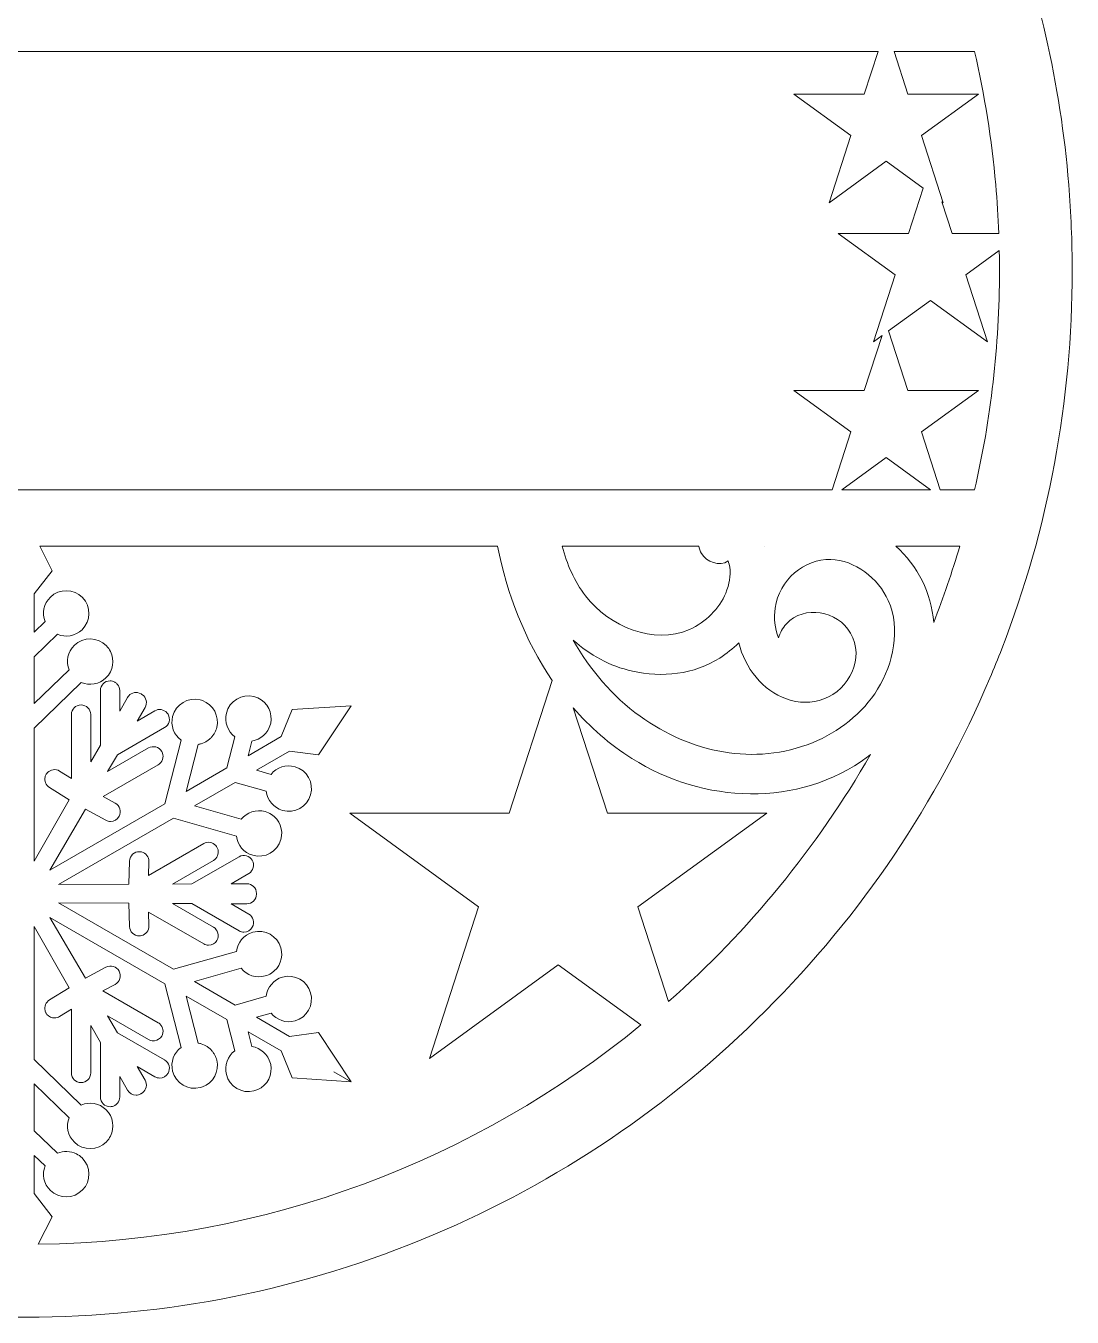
# Model space of a CAD drawing. Extents: x 246 to 394, y -640 to -438.
# Drawn here: x 320 to 394.4, y -640 to -548.1 of the extents above; entities that cross this region are included whole.
import ezdxf

# ---------------------------------------------------------------- set-up
doc = ezdxf.new("R2010")
doc.units = 0
doc.header["$MEASUREMENT"] = 0
doc.layers.add('Layer 1', color=7, linetype='Continuous', lineweight=0)

msp = doc.modelspace()

# ---------------------------------------------------------------- linework, layer by layer
at = {"layer": 'Layer 1'}
for points, knots in [([(394.198, -559.449), (393.622, -552.3), (392.027, -545.335), (389.434, -538.656), (389.165, -537.96), (388.884, -537.267), (388.592, -536.578), (387.313, -533.554), (385.846, -530.634), (384.195, -527.828), (383.716, -527.014), (383.222, -526.209), (382.713, -525.414), (381.444, -523.435), (380.081, -521.517), (378.626, -519.662), (382.792, -522.693), (389.454, -523.118), (392.538, -518.351), (393.004, -517.635), (392.378, -516.842), (391.641, -516.78), (386.961, -516.404), (384.298, -511.363), (383.151, -507.365), (381.705, -502.358), (381.176, -496.789), (377.512, -492.777), (375.919, -491.032), (373.965, -489.822), (371.838, -488.987), (374.557, -488.632), (377.213, -487.965), (379.702, -486.727), (384.34, -484.426), (388.213, -480.031), (388.415, -474.67), (388.644, -468.739), (384.646, -463.649), (380.036, -460.395), (375.05, -456.869), (369.154, -455.006), (363.96, -451.856), (361.463, -450.34), (359.356, -448.497), (357.409, -446.335), (355.699, -444.422), (353.974, -442.392), (351.687, -441.147), (346.576, -438.366), (340.666, -440.994), (337.314, -445.25), (335.457, -447.614), (334.22, -450.354), (333.135, -453.135), (331.911, -456.285), (330.764, -459.47), (329.589, -462.641), (329.38, -463.204), (329.171, -463.76), (328.963, -464.323), (328.511, -462.655), (327.19, -461.285), (325.451, -460.506), (324.026, -459.866), (322.42, -459.456), (320.883, -459.226), (320.59, -459.182), (320.294, -459.161), (320, -459.155), (319.706, -459.161), (319.41, -459.182), (319.117, -459.226), (317.58, -459.456), (315.974, -459.866), (314.549, -460.506), (312.81, -461.285), (311.489, -462.655), (311.037, -464.323), (310.829, -463.76), (310.62, -463.204), (310.411, -462.641), (309.236, -459.47), (308.089, -456.285), (306.865, -453.135), (305.78, -450.354), (304.543, -447.614), (302.686, -445.25), (299.334, -440.994), (293.424, -438.366), (288.313, -441.147), (286.026, -442.392), (284.301, -444.422), (282.591, -446.335), (280.644, -448.497), (278.537, -450.34), (276.04, -451.856), (270.846, -455.006), (264.95, -456.869), (259.964, -460.395), (255.354, -463.649), (251.356, -468.739), (251.585, -474.67), (251.787, -480.031), (255.66, -484.426), (260.298, -486.727), (262.787, -487.965), (265.443, -488.632), (268.162, -488.987), (266.035, -489.822), (264.081, -491.032), (262.488, -492.777), (258.824, -496.789), (258.295, -502.358), (256.849, -507.365), (255.702, -511.363), (253.039, -516.404), (248.359, -516.78), (247.622, -516.842), (246.996, -517.635), (247.462, -518.351), (250.546, -523.118), (257.208, -522.693), (261.374, -519.662), (259.919, -521.517), (258.556, -523.435), (257.287, -525.414), (256.778, -526.209), (256.284, -527.014), (255.805, -527.828), (254.154, -530.634), (252.687, -533.554), (251.408, -536.578), (251.116, -537.267), (250.835, -537.96), (250.566, -538.656), (247.973, -545.335), (246.378, -552.3), (245.802, -559.449), (245.639, -561.47), (245.556, -563.507), (245.556, -565.556), (245.556, -574.849), (247.24, -583.889), (250.566, -592.457), (250.835, -593.152), (251.116, -593.844), (251.408, -594.534), (255.156, -603.398), (260.524, -611.359), (267.36, -618.196), (274.196, -625.031), (282.157, -630.399), (291.022, -634.149), (300.202, -638.03), (309.951, -640), (320, -640), (330.049, -640), (339.798, -638.03), (348.978, -634.149), (357.843, -630.399), (365.804, -625.031), (372.64, -618.196), (379.476, -611.359), (384.844, -603.398), (388.592, -594.534), (388.884, -593.844), (389.165, -593.152), (389.434, -592.457), (392.76, -583.889), (394.444, -574.849), (394.444, -565.556), (394.444, -563.507), (394.361, -561.47), (394.198, -559.449)], [0, 0, 0, 0, 1, 1, 1, 2, 2, 2, 3, 3, 3, 4, 4, 4, 5, 5, 5, 6, 6, 6, 7, 7, 7, 8, 8, 8, 9, 9, 9, 10, 10, 10, 11, 11, 11, 12, 12, 12, 13, 13, 13, 14, 14, 14, 15, 15, 15, 16, 16, 16, 17, 17, 17, 18, 18, 18, 19, 19, 19, 20, 20, 20, 21, 21, 21, 22, 22, 22, 23, 23, 23, 24, 24, 24, 25, 25, 25, 26, 26, 26, 27, 27, 27, 28, 28, 28, 29, 29, 29, 30, 30, 30, 31, 31, 31, 32, 32, 32, 33, 33, 33, 34, 34, 34, 35, 35, 35, 36, 36, 36, 37, 37, 37, 38, 38, 38, 39, 39, 39, 40, 40, 40, 41, 41, 41, 42, 42, 42, 43, 43, 43, 44, 44, 44, 45, 45, 45, 46, 46, 46, 47, 47, 47, 48, 48, 48, 49, 49, 49, 50, 50, 50, 51, 51, 51, 52, 52, 52, 53, 53, 53, 54, 54, 54, 55, 55, 55, 56, 56, 56, 57, 57, 57, 58, 58, 58, 58]), ([(381.852, -565.857), (381.852, -565.857), (380.301, -570.629), (380.301, -570.629), (380.301, -570.629), (380.927, -570.174), (380.927, -570.174), (380.927, -570.174), (379.656, -574.085), (379.656, -574.085), (379.656, -574.085), (374.638, -574.085), (374.638, -574.085), (374.638, -574.085), (378.698, -577.034), (378.698, -577.034), (378.698, -577.034), (377.36, -581.151), (377.36, -581.151), (377.36, -581.151), (374.692, -581.151), (374.692, -581.151), (374.692, -581.151), (320, -581.151), (320, -581.151), (320, -581.151), (265.308, -581.151), (265.308, -581.151), (265.308, -581.151), (262.64, -581.151), (262.64, -581.151), (262.64, -581.151), (261.302, -577.034), (261.302, -577.034), (261.302, -577.034), (265.362, -574.085), (265.362, -574.085), (265.362, -574.085), (260.344, -574.085), (260.344, -574.085), (260.344, -574.085), (259.073, -570.174), (259.073, -570.174), (259.073, -570.174), (259.699, -570.629), (259.699, -570.629), (259.699, -570.629), (258.148, -565.857), (258.148, -565.857), (258.148, -565.857), (262.208, -562.907), (262.208, -562.907), (262.208, -562.907), (257.19, -562.907), (257.19, -562.907), (257.19, -562.907), (256.147, -559.697), (256.147, -559.697), (256.147, -559.697), (258.793, -557.774), (258.793, -557.774), (258.793, -557.774), (262.853, -560.724), (262.853, -560.724), (262.853, -560.724), (261.302, -555.951), (261.302, -555.951), (261.302, -555.951), (265.362, -553.002), (265.362, -553.002), (265.362, -553.002), (260.344, -553.002), (260.344, -553.002), (260.344, -553.002), (259.356, -549.962), (259.356, -549.962), (259.356, -549.962), (265.308, -549.962), (265.308, -549.962), (265.308, -549.962), (320, -549.962), (320, -549.962), (320, -549.962), (374.692, -549.962), (374.692, -549.962), (374.692, -549.962), (380.644, -549.962), (380.644, -549.962), (380.644, -549.962), (379.656, -553.002), (379.656, -553.002), (379.656, -553.002), (374.638, -553.002), (374.638, -553.002), (374.638, -553.002), (378.698, -555.951), (378.698, -555.951), (378.698, -555.951), (377.147, -560.724), (377.147, -560.724), (377.147, -560.724), (381.207, -557.774), (381.207, -557.774), (381.207, -557.774), (383.853, -559.697), (383.853, -559.697), (383.853, -559.697), (382.81, -562.907), (382.81, -562.907), (382.81, -562.907), (377.792, -562.907), (377.792, -562.907), (377.792, -562.907), (381.852, -565.857), (381.852, -565.857)], [0, 0, 0, 0, 1, 1, 1, 2, 2, 2, 3, 3, 3, 4, 4, 4, 5, 5, 5, 6, 6, 6, 7, 7, 7, 8, 8, 8, 9, 9, 9, 10, 10, 10, 11, 11, 11, 12, 12, 12, 13, 13, 13, 14, 14, 14, 15, 15, 15, 16, 16, 16, 17, 17, 17, 18, 18, 18, 19, 19, 19, 20, 20, 20, 21, 21, 21, 22, 22, 22, 23, 23, 23, 24, 24, 24, 25, 25, 25, 26, 26, 26, 27, 27, 27, 28, 28, 28, 29, 29, 29, 30, 30, 30, 31, 31, 31, 32, 32, 32, 33, 33, 33, 34, 34, 34, 35, 35, 35, 36, 36, 36, 37, 37, 37, 38, 38, 38, 38]), ([(383.716, -555.951), (383.716, -555.951), (387.775, -553.002), (387.775, -553.002), (387.775, -553.002), (382.757, -553.002), (382.757, -553.002), (382.757, -553.002), (381.769, -549.962), (381.769, -549.962), (381.769, -549.962), (387.498, -549.962), (387.498, -549.962), (388.211, -553.051), (388.72, -556.218), (389.003, -559.449), (389.103, -560.594), (389.175, -561.747), (389.219, -562.907), (389.219, -562.907), (385.911, -562.907), (385.911, -562.907), (385.911, -562.907), (385.182, -560.662), (385.182, -560.662), (385.182, -560.662), (385.266, -560.724), (385.266, -560.724), (385.266, -560.724), (383.716, -555.951), (383.716, -555.951)], [0, 0, 0, 0, 1, 1, 1, 2, 2, 2, 3, 3, 3, 4, 4, 4, 5, 5, 5, 6, 6, 6, 7, 7, 7, 8, 8, 8, 9, 9, 9, 10, 10, 10, 10]), ([(387.5, -581.151), (387.5, -581.151), (385.053, -581.151), (385.053, -581.151), (385.053, -581.151), (383.716, -577.034), (383.716, -577.034), (383.716, -577.034), (387.775, -574.085), (387.775, -574.085), (387.775, -574.085), (382.757, -574.085), (382.757, -574.085), (382.757, -574.085), (381.38, -569.845), (381.38, -569.845), (381.38, -569.845), (384.361, -567.679), (384.361, -567.679), (384.361, -567.679), (388.42, -570.629), (388.42, -570.629), (388.42, -570.629), (386.87, -565.857), (386.87, -565.857), (386.87, -565.857), (389.255, -564.124), (389.255, -564.124), (389.264, -564.6), (389.27, -565.078), (389.27, -565.556), (389.27, -570.917), (388.658, -576.137), (387.5, -581.151)], [0, 0, 0, 0, 1, 1, 1, 2, 2, 2, 3, 3, 3, 4, 4, 4, 5, 5, 5, 6, 6, 6, 7, 7, 7, 8, 8, 8, 9, 9, 9, 10, 10, 10, 11, 11, 11, 11]), ([(378.049, -581.151), (378.049, -581.151), (381.207, -578.857), (381.207, -578.857), (381.207, -578.857), (384.364, -581.151), (384.364, -581.151), (384.364, -581.151), (378.049, -581.151), (378.049, -581.151)], [0, 0, 0, 0, 1, 1, 1, 2, 2, 2, 3, 3, 3, 3]), ([(320.889, -634.818), (320.889, -634.818), (321.863, -632.852), (321.863, -632.852), (321.863, -632.852), (320.597, -631.207), (320.597, -631.207), (320.597, -631.207), (320.597, -628.492), (320.597, -628.492), (320.597, -628.492), (321.368, -629.239), (321.368, -629.239), (321.139, -629.827), (321.267, -630.52), (321.748, -630.986), (322.388, -631.608), (323.411, -631.592), (324.032, -630.952), (324.654, -630.312), (324.639, -629.289), (323.999, -628.668), (323.878, -628.551), (323.745, -628.457), (323.603, -628.385), (323.177, -628.169), (322.677, -628.155), (322.242, -628.34), (322.242, -628.34), (320.597, -626.744), (320.597, -626.744), (320.597, -626.744), (320.597, -623.408), (320.597, -623.408), (320.597, -623.408), (323.072, -625.809), (323.072, -625.809), (322.843, -626.396), (322.971, -627.089), (323.452, -627.556), (324.093, -628.177), (325.115, -628.162), (325.737, -627.521), (325.853, -627.401), (325.948, -627.268), (326.019, -627.126), (326.331, -626.512), (326.223, -625.742), (325.702, -625.237), (325.222, -624.77), (324.525, -624.663), (323.945, -624.909), (323.945, -624.909), (320.597, -621.66), (320.597, -621.66), (320.597, -621.66), (320.597, -612.213), (320.597, -612.213), (320.597, -612.213), (323.082, -616.567), (323.082, -616.567), (323.082, -616.567), (321.677, -617.436), (321.677, -617.436), (321.414, -617.599), (321.298, -617.911), (321.372, -618.195), (321.389, -618.261), (321.416, -618.325), (321.453, -618.386), (321.47, -618.412), (321.487, -618.437), (321.506, -618.461), (321.64, -618.624), (321.838, -618.713), (322.04, -618.713), (322.164, -618.713), (322.29, -618.679), (322.403, -618.61), (322.403, -618.61), (323.239, -618.092), (323.239, -618.092), (323.239, -618.092), (323.239, -622.627), (323.239, -622.627), (323.239, -623.007), (323.548, -623.317), (323.928, -623.317), (324.31, -623.317), (324.618, -623.007), (324.618, -622.627), (324.618, -622.627), (324.618, -619.26), (324.618, -619.26), (324.618, -619.26), (325.304, -620.462), (325.304, -620.462), (325.304, -620.462), (325.304, -624.338), (325.304, -624.338), (325.304, -624.719), (325.613, -625.028), (325.994, -625.028), (326.113, -625.028), (326.225, -624.998), (326.323, -624.945), (326.382, -624.913), (326.435, -624.873), (326.482, -624.826), (326.497, -624.81), (326.512, -624.794), (326.526, -624.777), (326.625, -624.658), (326.684, -624.505), (326.684, -624.338), (326.684, -624.338), (326.684, -622.88), (326.684, -622.88), (326.684, -622.88), (327.239, -623.853), (327.239, -623.853), (327.367, -624.077), (327.599, -624.202), (327.839, -624.202), (327.955, -624.202), (328.072, -624.173), (328.18, -624.111), (328.189, -624.106), (328.197, -624.1), (328.206, -624.095), (328.206, -624.095), (328.206, -624.094), (328.206, -624.094), (328.215, -624.09), (328.224, -624.086), (328.233, -624.081), (328.253, -624.069), (328.273, -624.056), (328.292, -624.042), (328.574, -623.836), (328.66, -623.446), (328.48, -623.137), (328.48, -623.137), (327.915, -622.17), (327.915, -622.17), (327.915, -622.17), (329.177, -622.898), (329.177, -622.898), (329.286, -622.961), (329.405, -622.991), (329.521, -622.991), (329.76, -622.991), (329.992, -622.868), (330.12, -622.646), (330.31, -622.316), (330.197, -621.894), (329.867, -621.704), (329.867, -621.704), (326.511, -619.766), (326.511, -619.766), (326.511, -619.766), (325.812, -618.57), (325.812, -618.57), (325.812, -618.57), (328.728, -620.254), (328.728, -620.254), (328.837, -620.317), (328.955, -620.347), (329.072, -620.347), (329.102, -620.347), (329.132, -620.345), (329.161, -620.341), (329.367, -620.314), (329.559, -620.195), (329.67, -620.001), (329.837, -619.713), (329.771, -619.353), (329.531, -619.141), (329.497, -619.11), (329.459, -619.083), (329.418, -619.059), (329.418, -619.059), (325.49, -616.792), (325.49, -616.792), (325.49, -616.792), (326.356, -616.326), (326.356, -616.326), (326.693, -616.146), (326.818, -615.728), (326.638, -615.393), (326.457, -615.057), (326.04, -614.931), (325.704, -615.111), (325.704, -615.111), (324.248, -615.893), (324.248, -615.893), (324.248, -615.893), (321.719, -611.565), (321.719, -611.565), (321.719, -611.565), (329.901, -616.288), (329.901, -616.288), (329.901, -616.288), (331.041, -620.813), (331.041, -620.813), (330.537, -621.192), (330.283, -621.849), (330.446, -622.498), (330.665, -623.364), (331.542, -623.888), (332.408, -623.67), (332.462, -623.657), (332.515, -623.64), (332.566, -623.622), (333.336, -623.342), (333.784, -622.52), (333.58, -621.709), (333.549, -621.587), (333.505, -621.472), (333.45, -621.365), (333.414, -621.293), (333.372, -621.225), (333.326, -621.161), (333.28, -621.097), (333.229, -621.037), (333.175, -620.981), (333.121, -620.924), (333.063, -620.872), (333.001, -620.825), (332.97, -620.801), (332.939, -620.779), (332.906, -620.757), (332.777, -620.671), (332.635, -620.604), (332.486, -620.558), (332.412, -620.535), (332.335, -620.518), (332.257, -620.506), (332.257, -620.506), (331.415, -617.162), (331.415, -617.162), (331.415, -617.162), (334.304, -618.83), (334.304, -618.83), (334.304, -618.83), (334.864, -621.052), (334.864, -621.052), (334.361, -621.431), (334.105, -622.088), (334.269, -622.738), (334.487, -623.603), (335.365, -624.127), (336.231, -623.909), (336.988, -623.719), (337.484, -623.022), (337.45, -622.272), (337.446, -622.165), (337.43, -622.056), (337.403, -621.948), (337.239, -621.299), (336.703, -620.841), (336.08, -620.746), (336.08, -620.746), (335.818, -619.705), (335.818, -619.705), (335.818, -619.705), (338.169, -621.062), (338.169, -621.062), (338.169, -621.062), (338.961, -622.98), (338.961, -622.98), (338.961, -622.98), (343.15, -623.248), (343.15, -623.248), (343.15, -623.248), (341.924, -622.54), (341.924, -622.54), (341.924, -622.54), (343.15, -623.248), (343.15, -623.248), (343.15, -623.248), (340.824, -619.753), (340.824, -619.753), (340.824, -619.753), (338.766, -620.027), (338.766, -620.027), (338.766, -620.027), (336.416, -618.669), (336.416, -618.669), (336.416, -618.669), (337.448, -618.376), (337.448, -618.376), (337.842, -618.868), (338.506, -619.103), (339.151, -618.92), (340.009, -618.676), (340.507, -617.783), (340.263, -616.925), (340.019, -616.066), (339.126, -615.568), (338.268, -615.812), (337.623, -615.995), (337.182, -616.544), (337.105, -617.17), (337.105, -617.17), (334.902, -617.796), (334.902, -617.796), (334.902, -617.796), (332.012, -616.127), (332.012, -616.127), (332.012, -616.127), (335.329, -615.185), (335.329, -615.185), (335.723, -615.677), (336.387, -615.912), (337.032, -615.729), (337.193, -615.683), (337.341, -615.615), (337.474, -615.528), (338.051, -615.151), (338.343, -614.431), (338.144, -613.733), (337.901, -612.875), (337.008, -612.377), (336.149, -612.62), (335.504, -612.804), (335.063, -613.353), (334.986, -613.979), (334.986, -613.979), (330.498, -615.254), (330.498, -615.254), (330.498, -615.254), (322.317, -610.53), (322.317, -610.53), (322.317, -610.53), (327.33, -610.555), (327.33, -610.555), (327.33, -610.555), (327.38, -612.207), (327.38, -612.207), (327.392, -612.581), (327.698, -612.876), (328.07, -612.876), (328.07, -612.876), (328.07, -612.876), (328.07, -612.876), (328.07, -612.876), (328.092, -612.876), (328.092, -612.876), (328.139, -612.874), (328.185, -612.868), (328.23, -612.857), (328.542, -612.783), (328.77, -612.498), (328.759, -612.165), (328.759, -612.165), (328.729, -611.182), (328.729, -611.182), (328.729, -611.182), (332.656, -613.449), (332.656, -613.449), (332.765, -613.512), (332.884, -613.542), (333, -613.542), (333.239, -613.542), (333.471, -613.418), (333.599, -613.197), (333.789, -612.867), (333.676, -612.445), (333.346, -612.255), (333.346, -612.255), (330.431, -610.571), (330.431, -610.571), (330.431, -610.571), (331.815, -610.579), (331.815, -610.579), (331.815, -610.579), (335.171, -612.516), (335.171, -612.516), (335.28, -612.579), (335.399, -612.609), (335.516, -612.609), (335.754, -612.609), (335.986, -612.485), (336.114, -612.264), (336.305, -611.934), (336.191, -611.512), (335.861, -611.322), (335.861, -611.322), (334.599, -610.592), (334.599, -610.592), (334.599, -610.592), (335.719, -610.598), (335.719, -610.598), (335.721, -610.598), (335.722, -610.599), (335.723, -610.599), (336.103, -610.599), (336.411, -610.292), (336.413, -609.912), (336.413, -609.902), (336.412, -609.892), (336.412, -609.882), (336.412, -609.872), (336.413, -609.862), (336.413, -609.852), (336.411, -609.472), (336.103, -609.166), (335.723, -609.166), (335.723, -609.166), (335.719, -609.166), (335.719, -609.166), (335.719, -609.166), (334.599, -609.171), (334.599, -609.171), (334.599, -609.171), (335.861, -608.442), (335.861, -608.442), (336.191, -608.252), (336.305, -607.83), (336.114, -607.5), (335.923, -607.17), (335.501, -607.057), (335.171, -607.248), (335.171, -607.248), (331.815, -609.186), (331.815, -609.186), (331.815, -609.186), (330.431, -609.193), (330.431, -609.193), (330.431, -609.193), (333.346, -607.509), (333.346, -607.509), (333.614, -607.355), (333.739, -607.047), (333.674, -606.76), (333.659, -606.694), (333.634, -606.629), (333.599, -606.567), (333.575, -606.526), (333.547, -606.488), (333.517, -606.454), (333.304, -606.214), (332.945, -606.148), (332.656, -606.314), (332.656, -606.314), (328.729, -608.582), (328.729, -608.582), (328.729, -608.582), (328.759, -607.599), (328.759, -607.599), (328.77, -607.266), (328.542, -606.981), (328.23, -606.907), (328.185, -606.896), (328.139, -606.89), (328.092, -606.889), (327.71, -606.876), (327.392, -607.176), (327.38, -607.557), (327.38, -607.557), (327.33, -609.208), (327.33, -609.208), (327.33, -609.208), (322.317, -609.234), (322.317, -609.234), (322.317, -609.234), (330.498, -604.511), (330.498, -604.511), (330.498, -604.511), (334.986, -605.785), (334.986, -605.785), (335.064, -606.411), (335.504, -606.96), (336.149, -607.143), (337.008, -607.387), (337.901, -606.889), (338.144, -606.03), (338.343, -605.333), (338.051, -604.613), (337.474, -604.236), (337.341, -604.149), (337.193, -604.081), (337.032, -604.035), (336.387, -603.852), (335.723, -604.087), (335.329, -604.579), (335.329, -604.579), (332.012, -603.637), (332.012, -603.637), (332.012, -603.637), (334.902, -601.968), (334.902, -601.968), (334.902, -601.968), (337.105, -602.595), (337.105, -602.595), (337.182, -603.22), (337.623, -603.769), (338.268, -603.952), (339.126, -604.196), (340.019, -603.698), (340.263, -602.84), (340.507, -601.981), (340.009, -601.088), (339.151, -600.844), (338.506, -600.661), (337.842, -600.896), (337.448, -601.388), (337.448, -601.388), (336.416, -601.095), (336.416, -601.095), (336.416, -601.095), (338.766, -599.737), (338.766, -599.737), (338.766, -599.737), (340.824, -600.01), (340.824, -600.01), (340.824, -600.01), (343.15, -596.516), (343.15, -596.516), (343.15, -596.516), (338.961, -596.784), (338.961, -596.784), (338.961, -596.784), (338.169, -598.702), (338.169, -598.702), (338.169, -598.702), (335.818, -600.059), (335.818, -600.059), (335.818, -600.059), (336.08, -599.019), (336.08, -599.019), (336.703, -598.923), (337.239, -598.466), (337.403, -597.816), (337.43, -597.708), (337.446, -597.6), (337.45, -597.492), (337.484, -596.741), (336.988, -596.045), (336.231, -595.855), (335.365, -595.636), (334.487, -596.161), (334.269, -597.027), (334.105, -597.676), (334.361, -598.333), (334.864, -598.712), (334.864, -598.712), (334.304, -600.933), (334.304, -600.933), (334.304, -600.933), (331.415, -602.601), (331.415, -602.601), (331.415, -602.601), (332.257, -599.258), (332.257, -599.258), (332.335, -599.246), (332.412, -599.228), (332.486, -599.205), (332.635, -599.16), (332.777, -599.092), (332.906, -599.007), (332.939, -598.985), (332.97, -598.963), (333.001, -598.939), (333.063, -598.891), (333.121, -598.839), (333.175, -598.783), (333.229, -598.727), (333.28, -598.667), (333.326, -598.603), (333.372, -598.539), (333.414, -598.471), (333.45, -598.399), (333.505, -598.292), (333.549, -598.177), (333.58, -598.055), (333.784, -597.244), (333.336, -596.422), (332.566, -596.142), (332.515, -596.123), (332.462, -596.107), (332.408, -596.094), (331.542, -595.876), (330.665, -596.401), (330.446, -597.266), (330.283, -597.915), (330.537, -598.572), (331.041, -598.952), (331.041, -598.952), (329.901, -603.476), (329.901, -603.476), (329.901, -603.476), (321.719, -608.199), (321.719, -608.199), (321.719, -608.199), (324.248, -603.871), (324.248, -603.871), (324.248, -603.871), (325.704, -604.653), (325.704, -604.653), (325.808, -604.708), (325.919, -604.735), (326.03, -604.735), (326.276, -604.735), (326.514, -604.603), (326.638, -604.371), (326.818, -604.036), (326.693, -603.617), (326.356, -603.437), (326.356, -603.437), (325.491, -602.972), (325.491, -602.972), (325.491, -602.972), (329.418, -600.705), (329.418, -600.705), (329.459, -600.681), (329.497, -600.654), (329.531, -600.623), (329.771, -600.41), (329.837, -600.051), (329.67, -599.763), (329.48, -599.433), (329.058, -599.319), (328.728, -599.51), (328.728, -599.51), (325.812, -601.194), (325.812, -601.194), (325.812, -601.194), (326.511, -599.998), (326.511, -599.998), (326.511, -599.998), (329.867, -598.06), (329.867, -598.06), (330.197, -597.869), (330.31, -597.448), (330.12, -597.118), (330.096, -597.076), (330.068, -597.039), (330.038, -597.004), (329.825, -596.764), (329.466, -596.699), (329.177, -596.865), (329.177, -596.865), (327.915, -597.594), (327.915, -597.594), (327.915, -597.594), (328.48, -596.627), (328.48, -596.627), (328.66, -596.318), (328.574, -595.928), (328.292, -595.722), (328.273, -595.708), (328.253, -595.695), (328.233, -595.683), (328.224, -595.678), (328.215, -595.674), (328.206, -595.669), (328.197, -595.664), (328.189, -595.658), (328.18, -595.653), (327.891, -595.488), (327.532, -595.555), (327.32, -595.797), (327.29, -595.831), (327.263, -595.869), (327.239, -595.91), (327.239, -595.91), (326.684, -596.884), (326.684, -596.884), (326.684, -596.884), (326.684, -595.426), (326.684, -595.426), (326.684, -595.259), (326.625, -595.106), (326.526, -594.987), (326.512, -594.97), (326.497, -594.954), (326.482, -594.938), (326.435, -594.891), (326.382, -594.851), (326.323, -594.819), (326.225, -594.766), (326.113, -594.736), (325.994, -594.736), (325.613, -594.736), (325.304, -595.045), (325.304, -595.426), (325.304, -595.426), (325.304, -599.302), (325.304, -599.302), (325.304, -599.302), (324.618, -600.504), (324.618, -600.504), (324.618, -600.504), (324.618, -597.138), (324.618, -597.138), (324.618, -596.756), (324.31, -596.448), (323.928, -596.448), (323.548, -596.448), (323.239, -596.756), (323.239, -597.138), (323.239, -597.138), (323.239, -601.671), (323.239, -601.671), (323.239, -601.671), (323.239, -601.672), (323.239, -601.672), (323.239, -601.672), (322.403, -601.154), (322.403, -601.154), (322.12, -600.979), (321.759, -601.034), (321.538, -601.267), (321.507, -601.3), (321.478, -601.337), (321.453, -601.378), (321.416, -601.439), (321.389, -601.503), (321.372, -601.569), (321.298, -601.853), (321.414, -602.164), (321.677, -602.327), (321.677, -602.327), (323.082, -603.197), (323.082, -603.197), (323.082, -603.197), (320.597, -607.552), (320.597, -607.552), (320.597, -607.552), (320.597, -598.104), (320.597, -598.104), (320.597, -598.104), (323.945, -594.855), (323.945, -594.855), (324.525, -595.102), (325.222, -594.994), (325.702, -594.527), (326.223, -594.022), (326.331, -593.252), (326.019, -592.638), (325.948, -592.496), (325.853, -592.363), (325.737, -592.243), (325.115, -591.602), (324.093, -591.587), (323.452, -592.208), (322.971, -592.675), (322.843, -593.368), (323.072, -593.955), (323.072, -593.955), (320.597, -596.356), (320.597, -596.356), (320.597, -596.356), (320.597, -593.02), (320.597, -593.02), (320.597, -593.02), (322.242, -591.424), (322.242, -591.424), (322.822, -591.671), (323.518, -591.563), (323.999, -591.096), (324.639, -590.475), (324.654, -589.452), (324.032, -588.812), (323.411, -588.172), (322.388, -588.157), (321.748, -588.778), (321.267, -589.245), (321.139, -589.937), (321.368, -590.524), (321.368, -590.524), (320.597, -591.272), (320.597, -591.272), (320.597, -591.272), (320.597, -588.557), (320.597, -588.557), (320.597, -588.557), (321.863, -586.912), (321.863, -586.912), (321.863, -586.912), (320.99, -585.149), (320.99, -585.149), (320.99, -585.149), (353.559, -585.149), (353.559, -585.149), (354.232, -588.549), (355.509, -591.863), (357.446, -594.706), (357.446, -594.706), (354.376, -604.154), (354.376, -604.154), (354.376, -604.154), (343.045, -604.154), (343.045, -604.154), (343.045, -604.154), (352.212, -610.814), (352.212, -610.814), (352.212, -610.814), (348.711, -621.59), (348.711, -621.59), (348.711, -621.59), (357.877, -614.93), (357.877, -614.93), (357.877, -614.93), (363.767, -619.209), (363.767, -619.209), (352.042, -628.792), (337.13, -634.612), (320.889, -634.818)], [0, 0, 0, 0, 1, 1, 1, 2, 2, 2, 3, 3, 3, 4, 4, 4, 5, 5, 5, 6, 6, 6, 7, 7, 7, 8, 8, 8, 9, 9, 9, 10, 10, 10, 11, 11, 11, 12, 12, 12, 13, 13, 13, 14, 14, 14, 15, 15, 15, 16, 16, 16, 17, 17, 17, 18, 18, 18, 19, 19, 19, 20, 20, 20, 21, 21, 21, 22, 22, 22, 23, 23, 23, 24, 24, 24, 25, 25, 25, 26, 26, 26, 27, 27, 27, 28, 28, 28, 29, 29, 29, 30, 30, 30, 31, 31, 31, 32, 32, 32, 33, 33, 33, 34, 34, 34, 35, 35, 35, 36, 36, 36, 37, 37, 37, 38, 38, 38, 39, 39, 39, 40, 40, 40, 41, 41, 41, 42, 42, 42, 43, 43, 43, 44, 44, 44, 45, 45, 45, 46, 46, 46, 47, 47, 47, 48, 48, 48, 49, 49, 49, 50, 50, 50, 51, 51, 51, 52, 52, 52, 53, 53, 53, 54, 54, 54, 55, 55, 55, 56, 56, 56, 57, 57, 57, 58, 58, 58, 59, 59, 59, 60, 60, 60, 61, 61, 61, 62, 62, 62, 63, 63, 63, 64, 64, 64, 65, 65, 65, 66, 66, 66, 67, 67, 67, 68, 68, 68, 69, 69, 69, 70, 70, 70, 71, 71, 71, 72, 72, 72, 73, 73, 73, 74, 74, 74, 75, 75, 75, 76, 76, 76, 77, 77, 77, 78, 78, 78, 79, 79, 79, 80, 80, 80, 81, 81, 81, 82, 82, 82, 83, 83, 83, 84, 84, 84, 85, 85, 85, 86, 86, 86, 87, 87, 87, 88, 88, 88, 89, 89, 89, 90, 90, 90, 91, 91, 91, 92, 92, 92, 93, 93, 93, 94, 94, 94, 95, 95, 95, 96, 96, 96, 97, 97, 97, 98, 98, 98, 99, 99, 99, 100, 100, 100, 101, 101, 101, 102, 102, 102, 103, 103, 103, 104, 104, 104, 105, 105, 105, 106, 106, 106, 107, 107, 107, 108, 108, 108, 109, 109, 109, 110, 110, 110, 111, 111, 111, 112, 112, 112, 113, 113, 113, 114, 114, 114, 115, 115, 115, 116, 116, 116, 117, 117, 117, 118, 118, 118, 119, 119, 119, 120, 120, 120, 121, 121, 121, 122, 122, 122, 123, 123, 123, 124, 124, 124, 125, 125, 125, 126, 126, 126, 127, 127, 127, 128, 128, 128, 129, 129, 129, 130, 130, 130, 131, 131, 131, 132, 132, 132, 133, 133, 133, 134, 134, 134, 135, 135, 135, 136, 136, 136, 137, 137, 137, 138, 138, 138, 139, 139, 139, 140, 140, 140, 141, 141, 141, 142, 142, 142, 143, 143, 143, 144, 144, 144, 145, 145, 145, 146, 146, 146, 147, 147, 147, 148, 148, 148, 149, 149, 149, 150, 150, 150, 151, 151, 151, 152, 152, 152, 153, 153, 153, 154, 154, 154, 155, 155, 155, 156, 156, 156, 157, 157, 157, 158, 158, 158, 159, 159, 159, 160, 160, 160, 161, 161, 161, 162, 162, 162, 163, 163, 163, 164, 164, 164, 165, 165, 165, 166, 166, 166, 167, 167, 167, 168, 168, 168, 169, 169, 169, 170, 170, 170, 171, 171, 171, 172, 172, 172, 173, 173, 173, 174, 174, 174, 175, 175, 175, 176, 176, 176, 177, 177, 177, 178, 178, 178, 179, 179, 179, 180, 180, 180, 181, 181, 181, 182, 182, 182, 183, 183, 183, 184, 184, 184, 185, 185, 185, 186, 186, 186, 187, 187, 187, 188, 188, 188, 189, 189, 189, 190, 190, 190, 191, 191, 191, 192, 192, 192, 193, 193, 193, 194, 194, 194, 195, 195, 195, 196, 196, 196, 197, 197, 197, 198, 198, 198, 199, 199, 199, 200, 200, 200, 201, 201, 201, 202, 202, 202, 203, 203, 203, 204, 204, 204, 205, 205, 205, 206, 206, 206, 207, 207, 207, 208, 208, 208, 209, 209, 209, 210, 210, 210, 211, 211, 211, 212, 212, 212, 213, 213, 213, 214, 214, 214, 215, 215, 215, 216, 216, 216, 217, 217, 217, 218, 218, 218, 219, 219, 219, 220, 220, 220, 221, 221, 221, 222, 222, 222, 223, 223, 223, 224, 224, 224, 225, 225, 225, 226, 226, 226, 227, 227, 227, 228, 228, 228, 229, 229, 229, 230, 230, 230, 231, 231, 231, 232, 232, 232, 233, 233, 233, 234, 234, 234, 235, 235, 235, 236, 236, 236, 237, 237, 237, 238, 238, 238, 239, 239, 239, 240, 240, 240, 241, 241, 241, 242, 242, 242, 243, 243, 243, 244, 244, 244, 245, 245, 245, 246, 246, 246, 247, 247, 247, 248, 248, 248, 249, 249, 249, 250, 250, 250, 251, 251, 251, 252, 252, 252, 253, 253, 253, 254, 254, 254, 255, 255, 255, 256, 256, 256, 257, 257, 257, 258, 258, 258, 259, 259, 259, 260, 260, 260, 261, 261, 261, 262, 262, 262, 263, 263, 263, 264, 264, 264, 265, 265, 265, 266, 266, 266, 267, 267, 267, 268, 268, 268, 269, 269, 269, 270, 270, 270, 270]), ([(367.893, -585.149), (367.913, -585.326), (367.972, -585.506), (368.075, -585.682), (368.419, -586.271), (369.362, -586.636), (369.975, -586.208), (370.001, -586.32), (370.08, -586.589), (370.085, -586.629), (370.17, -587.301), (370.054, -587.846), (369.793, -588.493), (369.354, -589.582), (368.368, -590.579), (367.206, -591.085), (364.678, -592.185), (361.518, -590.896), (359.823, -588.693), (359.015, -587.643), (358.489, -586.423), (358.166, -585.149), (358.166, -585.149), (367.893, -585.149), (367.893, -585.149)], [0, 0, 0, 0, 1, 1, 1, 2, 2, 2, 3, 3, 3, 4, 4, 4, 5, 5, 5, 6, 6, 6, 7, 7, 7, 8, 8, 8, 8]), ([(372.582, -585.149), (372.582, -585.149), (372.583, -585.149), (372.583, -585.149), (372.583, -585.149), (372.583, -585.149), (372.582, -585.15), (372.582, -585.149), (372.582, -585.149), (372.582, -585.149)], [0, 0, 0, 0, 1, 1, 1, 2, 2, 2, 3, 3, 3, 3]), ([(384.593, -590.579), (384.415, -588.493), (383.462, -586.54), (381.894, -585.149), (381.894, -585.149), (386.448, -585.149), (386.448, -585.149), (385.903, -586.992), (385.284, -588.803), (384.593, -590.579)], [0, 0, 0, 0, 1, 1, 1, 2, 2, 2, 3, 3, 3, 3]), ([(380.598, -595.336), (379.539, -597.055), (377.817, -598.39), (375.973, -599.134), (371.825, -600.808), (367.315, -599.85), (363.706, -597.256), (361.705, -595.819), (360.144, -593.946), (358.952, -591.843), (360.126, -592.9), (361.54, -593.683), (363.157, -594.049), (365.254, -594.524), (367.541, -594.285), (369.375, -593.113), (369.855, -592.807), (370.306, -592.443), (370.717, -592.036), (370.954, -592.916), (371.363, -593.753), (371.951, -594.485), (373.08, -595.889), (375.025, -596.68), (376.779, -596.025), (378.591, -595.348), (379.702, -593.107), (378.672, -591.335), (377.759, -589.764), (375.382, -589.297), (374.102, -590.693), (373.843, -590.975), (373.66, -591.311), (373.55, -591.671), (373.298, -591.004), (373.212, -590.274), (373.31, -589.565), (373.588, -587.537), (375.383, -586.062), (377.27, -586.1), (378.946, -586.133), (380.665, -587.451), (381.357, -589.02), (382.261, -591.065), (381.734, -593.492), (380.598, -595.336)], [0, 0, 0, 0, 1, 1, 1, 2, 2, 2, 3, 3, 3, 4, 4, 4, 5, 5, 5, 6, 6, 6, 7, 7, 7, 8, 8, 8, 9, 9, 9, 10, 10, 10, 11, 11, 11, 12, 12, 12, 13, 13, 13, 14, 14, 14, 15, 15, 15, 15]), ([(365.729, -617.544), (365.729, -617.544), (363.543, -610.814), (363.543, -610.814), (363.543, -610.814), (372.709, -604.154), (372.709, -604.154), (372.709, -604.154), (361.379, -604.154), (361.379, -604.154), (361.379, -604.154), (358.94, -596.648), (358.94, -596.648), (360.14, -598.031), (361.531, -599.256), (363.123, -600.261), (368.181, -603.456), (374.966, -603.812), (379.891, -600.134), (379.959, -600.084), (380.025, -600.032), (380.092, -599.981), (376.287, -606.597), (371.422, -612.53), (365.729, -617.544)], [0, 0, 0, 0, 1, 1, 1, 2, 2, 2, 3, 3, 3, 4, 4, 4, 5, 5, 5, 6, 6, 6, 7, 7, 7, 8, 8, 8, 8])]:
    msp.add_open_spline(points, degree=3, knots=knots, dxfattribs=at)

doc.saveas('drawing.dxf')
